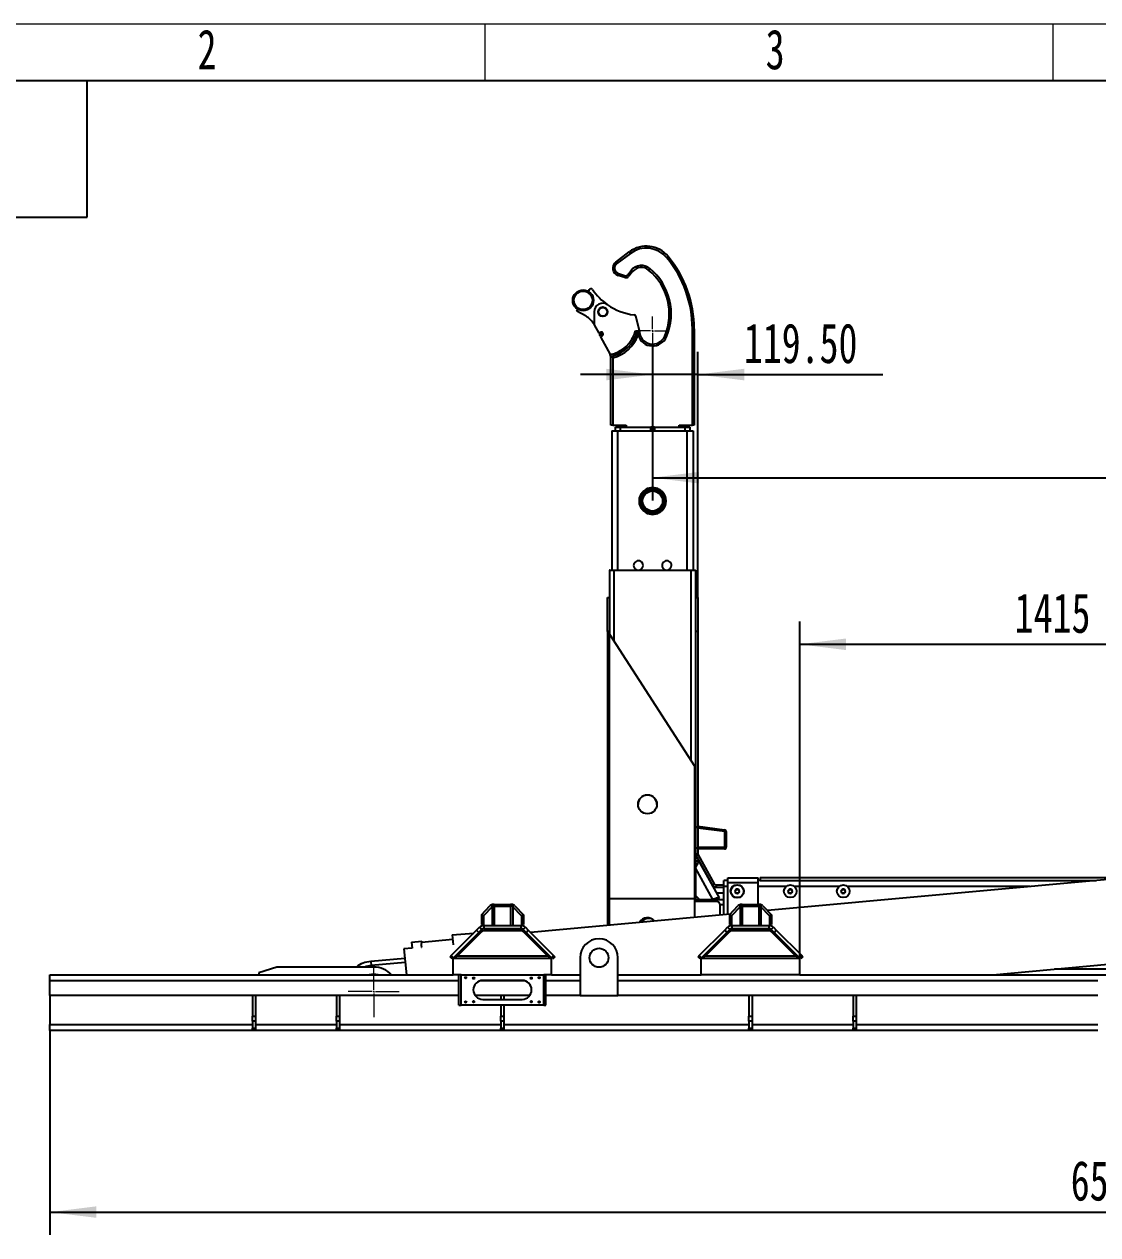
# Model space of a CAD drawing. Header units: millimetres. Extents: x 0 to 420, y 0 to 297.
# Drawn here: x 79.5 to 173.9, y 190.4 to 297 of the extents above; entities that cross this region are included whole.
import ezdxf

# ---------------------------------------------------------------- set-up
doc = ezdxf.new("R2010")
doc.units = ezdxf.units.MM
doc.layers.add('标注层', color=7, linetype='Continuous')
doc.styles.add('SLDTEXTSTYLE7', font='TXT', dxfattribs={"width": 0.7})
doc.dimstyles.new('SLDDIMSTYLE0', dxfattribs={"dimtxt": 3.5, "dimasz": 4.08, "dimexe": 0, "dimexo": 0.0625, "dimgap": 0.875, "dimtad": 2, "dimlfac": 30, "dimrnd": 1e-09, "dimzin": 12, "dimdsep": 46, "dimtxsty": 'SLDTEXTSTYLE7', "dimsah": 1, "dimcen": 0.09, "dimadec": 0, "dimazin": 3, "dimtfac": 1, "dimtofl": 0, "dimtmove": 0, "dimatfit": 3, "dimfxl": 0, "dimfrac": 2, "dimtolj": 1, "dimtzin": 12, "dimarcsym": 0})
doc.dimstyles.new('SLDDIMSTYLE2', dxfattribs={"dimtxt": 3.5, "dimasz": 4.08, "dimexe": 0, "dimexo": 0.0625, "dimgap": 0.875, "dimtad": 2, "dimlfac": 30, "dimrnd": 1e-09, "dimzin": 4, "dimdsep": 46, "dimtxsty": 'SLDTEXTSTYLE7', "dimsah": 1, "dimcen": 0.09, "dimadec": 0, "dimazin": 1, "dimtfac": 1, "dimtofl": 0, "dimtmove": 0, "dimatfit": 3, "dimfxl": 0, "dimfrac": 2, "dimtolj": 1, "dimtzin": 12, "dimarcsym": 0})
doc.dimstyles.new('SLDDIMSTYLE3', dxfattribs={"dimtxt": 3.5, "dimasz": 4.08, "dimexe": 0, "dimexo": 0.0625, "dimgap": 0.875, "dimtad": 2, "dimlfac": 30, "dimrnd": 1e-09, "dimzin": 4, "dimdsep": 46, "dimtxsty": 'SLDTEXTSTYLE7', "dimsah": 1, "dimcen": 0.09, "dimadec": 0, "dimazin": 1, "dimtfac": 1, "dimtmove": 0, "dimatfit": 0, "dimfxl": 0, "dimfrac": 2, "dimtolj": 1, "dimtzin": 12, "dimarcsym": 0})

# ---------------------------------------------------------------- blocks, each defined once
blk = doc.blocks.new('_D')
at = {"layer": '标注层'}
for p, q in [((298.78, 209.07), (298.78, 190.4)), ((81.71, 208.4), (81.71, 190.4)), ((81.71, 192.4), (298.78, 192.4))]:
    blk.add_line(p, q, dxfattribs=at)
for points in [[(81.71, 192.4), (85.79, 191.9), (85.79, 192.91)], [(298.78, 192.4), (294.7, 192.91), (294.7, 191.9)]]:
    blk.add_solid(points, dxfattribs=at)
at = {"layer": '标注层', "insert": (171.56, 196.92), "char_height": 3.5, "attachment_point": 1, "style": 'SLDTEXTSTYLE7'}
blk.add_mtext('6512', dxfattribs=at)
blk = doc.blocks.new('_D_5')
at = {"layer": '标注层'}
for p, q in [((147.71, 214.78), (147.71, 244.4)), ((194.88, 214.78), (194.88, 244.4)), ((147.71, 242.4), (194.88, 242.4))]:
    blk.add_line(p, q, dxfattribs=at)
for points in [[(147.71, 242.4), (151.79, 241.89), (151.79, 242.91)], [(194.88, 242.4), (190.8, 242.91), (190.8, 241.89)]]:
    blk.add_solid(points, dxfattribs=at)
at = {"layer": '标注层', "insert": (166.63, 246.91), "char_height": 3.5, "attachment_point": 1, "style": 'SLDTEXTSTYLE7'}
blk.add_mtext('1415', dxfattribs=at)
blk = doc.blocks.new('_D_6')
at = {"layer": '标注层'}
for p, q in [((134.76, 268.75), (134.76, 255.07)), ((291.38, 219.6), (291.38, 259.07)), ((134.76, 257.07), (291.38, 257.07))]:
    blk.add_line(p, q, dxfattribs=at)
for points in [[(134.76, 257.07), (138.84, 256.56), (138.84, 257.58)], [(291.38, 257.07), (287.3, 257.58), (287.3, 256.56)]]:
    blk.add_solid(points, dxfattribs=at)
at = {"layer": '标注层', "insert": (216.83, 261.58), "char_height": 3.5, "attachment_point": 1, "style": 'SLDTEXTSTYLE7'}
blk.add_mtext('4698.50', dxfattribs=at)
blk = doc.blocks.new('_D_7')
at = {"layer": '标注层'}
for p, q in [((134.76, 268.75), (134.76, 264.15)), ((138.74, 246.52), (138.74, 268.15)), ((134.76, 266.15), (128.41, 266.15)), ((138.74, 266.15), (134.76, 266.15)), ((138.74, 266.15), (155.01, 266.15))]:
    blk.add_line(p, q, dxfattribs=at)
for points in [[(134.76, 266.15), (130.68, 266.66), (130.68, 265.64)], [(138.74, 266.15), (142.82, 265.64), (142.82, 266.66)]]:
    blk.add_solid(points, dxfattribs=at)
at = {"layer": '标注层', "insert": (142.79, 270.66), "char_height": 3.5, "attachment_point": 1, "style": 'SLDTEXTSTYLE7'}
blk.add_mtext('119.50', dxfattribs=at)
blk = doc.blocks.new('SW_CENTERMARKSYMBOL_0')
at = {"color": 0, "linetype": 'Continuous', "lineweight": 18}
for p, q in [((0, 0.17), (0, 1.25)), ((-0.17, 0), (-1.25, 0)), ((0, 0), (-0.08, 0)), ((0, 0), (0, 0.08)), ((0, 0), (0, -0.08)), ((0, 0), (0.08, 0)), ((0.17, 0), (1.25, 0)), ((0, -0.17), (0, -1.25))]:
    blk.add_line(p, q, dxfattribs=at)
blk = doc.blocks.new('SW_CENTERMARKSYMBOL_7')
at = {"color": 0, "linetype": 'Continuous', "lineweight": 18}
for p, q in [((0, 0.17), (0, 2.25)), ((-0.17, 0), (-2.25, 0)), ((0, 0), (-0.08, 0)), ((0, 0), (0, 0.08)), ((0, 0), (0, -0.08)), ((0, 0), (0.08, 0)), ((0.17, 0), (2.25, 0)), ((0, -0.17), (0, -2.25))]:
    blk.add_line(p, q, dxfattribs=at)

msp = doc.modelspace()

# ---------------------------------------------------------------- linework, layer by layer
at = {"color": 7, "linetype": 'Continuous', "lineweight": 18}
for p, q in [((420, 297), (0, 297)), ((120, 297), (120, 292)), ((170, 297), (170, 292))]:
    msp.add_line(p, q, dxfattribs=at)
at = {"color": 7, "linetype": 'Continuous', "lineweight": 25}
for p, q in [((415, 292), (25, 292)), ((85, 280), (85, 292)), ((25, 280), (85, 280)), ((131.50865, 276.05074), (132.70865, 276.95074)), ((132.80865, 276.8174), (131.60865, 275.9174)), ((132.70865, 276.95074), (132.80865, 276.8174)), ((136.13642, 276.54249), (136.00791, 276.43637)), ((131.50865, 276.05074), (131.60865, 275.9174)), ((131.71513, 274.87944), (131.76351, 275.03893)), ((131.76351, 275.03893), (132.36027, 274.85791)), ((132.53788, 274.91215), (132.8707, 275.32081)), ((132.99993, 275.21557), (132.66711, 274.8069)), ((132.99993, 275.21557), (132.8707, 275.32081)), ((134.41164, 275.35549), (134.5177, 275.48405)), ((132.31189, 274.69842), (131.71513, 274.87944)), ((132.31189, 274.69842), (132.36027, 274.85791)), ((132.66711, 274.8069), (132.53788, 274.91215)), ((129.18477, 273.622), (129.1016, 273.47793)), ((128.1016, 271.74588), (128.18493, 271.89021)), ((128.90253, 271.28346), (128.1016, 271.74588)), ((129.62531, 271.68407), (129.62531, 270.5174)), ((133.59198, 270.00074), (133.31969, 271.21833)), ((129.60538, 270.55498), (129.62531, 270.5174)), ((129.62531, 270.5174), (130.01587, 269.78126)), ((130.01587, 269.78126), (130.1631, 269.85937)), ((133.26879, 270.00074), (133.59198, 270.00074)), ((138.42531, 270.17548), (138.25865, 270.17548)), ((138.25865, 261.68407), (138.25865, 270.17548)), ((138.42531, 270.17548), (138.42531, 261.68407)), ((130.31933, 269.56492), (130.1721, 269.4868)), ((130.1721, 269.4868), (131.0106, 267.90638)), ((135.83259, 269.54492), (135.98601, 269.47981)), ((131.09198, 267.75298), (131.0106, 267.90638)), ((131.09198, 267.75298), (131.25865, 267.62113)), ((131.09198, 261.68407), (131.09198, 267.75298)), ((131.25865, 267.62113), (131.25865, 261.68407)), ((131.25865, 261.68407), (131.09198, 261.68407)), ((131.17531, 261.18407), (131.17531, 248.94047)), ((131.25865, 261.68407), (132.42531, 261.68407)), ((131.49198, 261.186), (131.49198, 261.5174)), ((131.49198, 261.5174), (131.89198, 261.5174)), ((131.70865, 261.18584), (137.80865, 261.18584)), ((131.89198, 261.5174), (134.59198, 261.5174)), ((132.42531, 261.68407), (132.42531, 261.5174)), ((134.59198, 261.18584), (134.59198, 261.5174)), ((134.92531, 261.5174), (134.59198, 261.5174)), ((134.92531, 261.5174), (134.92531, 261.18584)), ((134.92531, 261.5174), (137.62531, 261.5174)), ((137.09198, 261.5174), (137.09198, 261.68407)), ((137.09198, 261.68407), (138.25865, 261.68407)), ((137.62531, 261.5174), (138.02531, 261.5174)), ((138.02531, 261.5174), (138.02531, 261.186)), ((138.42531, 261.68407), (138.25865, 261.68407)), ((138.34198, 261.18407), (138.34198, 248.94047)), ((133.58365, 255.01829), (133.58365, 255.01652)), ((135.93365, 255.01652), (135.93365, 255.01829)), ((130.983, 248.93138), (130.97531, 248.92834)), ((130.97531, 248.92834), (130.97531, 243.27895)), ((131.37531, 248.93981), (138.14198, 248.93981)), ((133.09198, 249.33495), (133.09198, 249.33318)), ((133.92531, 249.33318), (133.92531, 249.33495)), ((135.59198, 249.33495), (135.59198, 249.33318)), ((136.42531, 249.33318), (136.42531, 249.33495)), ((138.54198, 248.92834), (138.54198, 219.93407)), ((130.77531, 246.5174), (130.97531, 246.5174)), ((130.77531, 243.5174), (130.77531, 246.5174)), ((138.54198, 246.5174), (138.74198, 246.5174)), ((138.74198, 246.5174), (138.74198, 243.5174)), ((130.97531, 243.5174), (130.77531, 243.5174)), ((130.77531, 243.5174), (130.77531, 217.65382)), ((130.97531, 219.99172), (130.97531, 243.27895)), ((130.97531, 243.27895), (138.47531, 231.63151)), ((138.74198, 243.5174), (138.54198, 243.5174)), ((138.74198, 243.5174), (138.74198, 226.38407)), ((138.47531, 219.99172), (138.47531, 231.63151)), ((138.74198, 226.38407), (141.09734, 226.07002)), ((138.74198, 226.22165), (138.74198, 226.38407)), ((141.11826, 225.90482), (138.74198, 226.22165)), ((138.74198, 226.22165), (138.74198, 224.55074)), ((141.11826, 224.55074), (141.11826, 225.90482)), ((141.11826, 225.90482), (141.24198, 225.90482)), ((141.24198, 225.90482), (141.24198, 224.55074)), ((138.54198, 223.95396), (138.74198, 223.95396)), ((138.76695, 223.85718), (138.59193, 223.7604)), ((138.74198, 224.38407), (138.74198, 224.55074)), ((138.74198, 224.55074), (141.11826, 224.55074)), ((138.74198, 224.38407), (138.74198, 223.95396)), ((141.07531, 224.38407), (138.74198, 224.38407)), ((138.76695, 223.85718), (140.16952, 221.32062)), ((141.11826, 224.55074), (141.24198, 224.55074)), ((138.54198, 223.2674), (138.77564, 223.39591)), ((138.59193, 223.7604), (139.9945, 221.22385)), ((138.77564, 223.39591), (140.60897, 220.06258)), ((140.07097, 219.93407), (138.54198, 222.71406)), ((141.37531, 221.43407), (141.37531, 221.83407)), ((141.37531, 221.83407), (144.04198, 221.83407)), ((144.04198, 221.43407), (144.04198, 221.83407)), ((144.22531, 221.8674), (144.22531, 221.60074)), ((144.22531, 221.8674), (176.71009, 221.8674)), ((180.76828, 222.23966), (144.88308, 218.94792)), ((139.9945, 221.22385), (140.16952, 221.32062)), ((140.08382, 221.0174), (141.04198, 221.0174)), ((140.34455, 221.2174), (140.34455, 221.0174)), ((140.34455, 221.2174), (141.04198, 221.2174)), ((141.04198, 221.0674), (141.04198, 221.60074)), ((141.37531, 221.60074), (141.04198, 221.60074)), ((141.04198, 218.59558), (141.04198, 221.0674)), ((141.37531, 218.62616), (141.37531, 221.43407)), ((141.37531, 221.43407), (144.04198, 221.43407)), ((144.22531, 221.60074), (144.04198, 221.60074)), ((144.04198, 219.48625), (144.04198, 221.43407)), ((144.22531, 221.60074), (173.80299, 221.60074)), ((138.47531, 219.99172), (130.97531, 219.99172)), ((130.97531, 219.97641), (130.97531, 219.99172)), ((138.47531, 219.97641), (130.97531, 219.97641)), ((130.97531, 217.67217), (130.97531, 219.97641)), ((138.47531, 219.97641), (138.47531, 219.99172)), ((138.47531, 218.36014), (138.47531, 219.97641)), ((138.47531, 219.93407), (138.54198, 219.93407)), ((140.37531, 219.76167), (138.47531, 219.76167)), ((138.54198, 220.2674), (138.87531, 219.93407)), ((138.54198, 219.93407), (138.87531, 219.93407)), ((138.87531, 219.93407), (140.07097, 219.93407)), ((140.07097, 219.93407), (141.04198, 219.93407)), ((140.60897, 220.06258), (140.37531, 219.93407)), ((119.68675, 218.58858), (120.44198, 219.36965)), ((119.87531, 218.49156), (119.68675, 218.58858)), ((119.68675, 218.58858), (119.68675, 217.73108)), ((120.63054, 219.27263), (119.87531, 218.49156)), ((120.51821, 219.43842), (120.71364, 219.33787)), ((120.8191, 219.48625), (120.8191, 219.34906)), ((120.8191, 219.48625), (122.26486, 219.48625)), ((120.8191, 219.34906), (120.8191, 217.63407)), ((120.8191, 219.34906), (122.26486, 219.34906)), ((122.26486, 219.34906), (122.26486, 219.48625)), ((122.26486, 219.34906), (122.26486, 217.63407)), ((122.37032, 219.33787), (122.56575, 219.43842)), ((123.20865, 218.49156), (122.45342, 219.27263)), ((122.64198, 219.36965), (123.39721, 218.58858)), ((123.39721, 218.58858), (123.20865, 218.49156)), ((123.39721, 218.58858), (123.39721, 217.73108)), ((141.57405, 218.64439), (124.00383, 217.03268)), ((140.70865, 218.565), (140.70865, 219.42834)), ((141.52008, 218.58858), (142.27531, 219.36965)), ((141.70865, 218.49156), (141.52008, 218.58858)), ((141.52008, 218.58858), (141.52008, 217.73108)), ((142.46387, 219.27263), (141.70865, 218.49156)), ((142.35154, 219.43842), (142.54697, 219.33787)), ((142.65244, 219.48625), (142.65244, 219.34906)), ((142.65244, 219.48625), (144.09819, 219.48625)), ((142.65244, 219.34906), (142.65244, 217.63407)), ((142.65244, 219.34906), (144.09819, 219.34906)), ((144.09819, 219.34906), (144.09819, 219.48625)), ((144.09819, 219.34906), (144.09819, 217.63407)), ((144.20365, 219.33787), (144.39908, 219.43842)), ((145.04198, 218.49156), (144.28675, 219.27263)), ((144.47531, 219.36965), (145.23054, 218.58858)), ((145.23054, 218.58858), (145.04198, 218.49156)), ((145.23054, 218.58858), (145.23054, 217.73108)), ((119.27008, 217.22263), (119.52531, 217.47786)), ((119.71387, 217.2893), (119.52531, 217.47786)), ((119.68675, 217.73108), (119.87531, 217.63407)), ((119.87531, 218.49156), (119.87531, 217.63407)), ((119.87531, 217.63407), (119.89262, 217.63398)), ((119.90244, 217.63407), (119.90244, 217.3674)), ((119.90244, 217.63407), (123.18152, 217.63407)), ((123.18152, 217.3674), (123.18152, 217.63407)), ((123.19134, 217.63398), (123.20865, 217.63407)), ((123.20865, 218.49156), (123.20865, 217.63407)), ((123.20865, 217.63407), (123.39721, 217.73108)), ((123.55865, 217.47786), (123.37008, 217.2893)), ((123.55865, 217.47786), (123.81387, 217.22263)), ((134.60828, 218.26167), (134.37531, 218.26167)), ((141.10342, 217.22263), (141.35865, 217.47786)), ((141.54721, 217.2893), (141.35865, 217.47786)), ((141.52008, 217.73108), (141.70865, 217.63407)), ((141.70865, 218.49156), (141.70865, 217.63407)), ((141.70865, 217.63407), (141.72595, 217.63398)), ((141.73577, 217.63407), (141.73577, 217.3674)), ((141.73577, 217.63407), (145.01486, 217.63407)), ((145.01486, 217.3674), (145.01486, 217.63407)), ((145.02467, 217.63398), (145.04198, 217.63407)), ((145.04198, 218.49156), (145.04198, 217.63407)), ((145.04198, 217.63407), (145.23054, 217.73108)), ((145.39198, 217.47786), (145.20342, 217.2893)), ((145.39198, 217.47786), (145.64721, 217.22263)), ((117.15203, 216.40416), (114.44672, 216.15601)), ((117.03637, 214.98892), (119.27008, 217.22263)), ((117.11549, 216.80249), (119.02511, 216.97766)), ((117.11549, 216.80249), (117.19489, 215.93689)), ((117.22493, 214.80036), (119.45865, 217.03407)), ((119.69236, 217.07922), (117.54819, 214.93505)), ((119.45865, 217.03407), (119.27008, 217.22263)), ((119.45865, 217.03407), (119.71387, 217.2893)), ((119.69236, 217.07922), (119.69236, 217.26778)), ((119.90244, 217.3674), (123.18152, 217.3674)), ((119.96453, 217.3674), (119.96453, 217.17884)), ((123.11943, 217.17884), (119.96453, 217.17884)), ((123.11943, 217.17884), (123.11943, 217.3674)), ((123.37008, 217.2893), (123.62531, 217.03407)), ((123.3916, 217.26778), (123.3916, 217.07922)), ((125.53577, 214.93505), (123.3916, 217.07922)), ((123.62531, 217.03407), (123.81387, 217.22263)), ((123.62531, 217.03407), (125.85903, 214.80036)), ((123.81387, 217.22263), (126.04759, 214.98892)), ((138.8697, 214.98892), (141.10342, 217.22263)), ((139.05827, 214.80036), (141.29198, 217.03407)), ((141.52569, 217.07922), (139.38152, 214.93505)), ((141.29198, 217.03407), (141.10342, 217.22263)), ((141.29198, 217.03407), (141.54721, 217.2893)), ((141.52569, 217.07922), (141.52569, 217.26778)), ((141.73577, 217.3674), (145.01486, 217.3674)), ((141.79786, 217.3674), (141.79786, 217.17884)), ((144.95277, 217.17884), (141.79786, 217.17884)), ((144.95277, 217.17884), (144.95277, 217.3674)), ((145.20342, 217.2893), (145.45865, 217.03407)), ((145.22493, 217.26778), (145.22493, 217.07922)), ((147.3691, 214.93505), (145.22493, 217.07922)), ((145.45865, 217.03407), (145.64721, 217.22263)), ((145.45865, 217.03407), (147.69236, 214.80036)), ((145.64721, 217.22263), (147.88092, 214.98892)), ((113.59006, 215.64227), (112.87639, 215.57681)), ((112.87639, 215.57681), (113.08518, 213.30074)), ((113.54134, 216.17338), (114.43758, 216.25559)), ((113.54134, 216.17338), (113.59006, 215.64227)), ((114.44672, 216.15601), (114.43758, 216.25559)), ((112.95251, 214.74696), (109.96506, 214.47292)), ((112.98515, 214.39119), (109.99769, 214.11715)), ((116.93675, 214.8893), (117.03637, 214.98892)), ((117.12531, 214.70074), (116.93675, 214.8893)), ((117.03637, 214.98892), (117.22493, 214.80036)), ((117.22493, 214.80036), (117.12531, 214.70074)), ((117.54819, 214.93505), (117.20865, 214.76528)), ((117.20865, 214.78407), (117.20865, 214.76528)), ((117.20865, 214.74649), (117.20865, 214.76528)), ((125.87531, 214.74649), (117.20865, 214.74649)), ((117.20865, 213.30074), (117.20865, 214.74649)), ((117.54819, 215.12361), (117.54819, 214.93505)), ((125.53577, 214.93505), (117.54819, 214.93505)), ((125.53577, 215.12361), (125.53577, 214.93505)), ((125.87531, 214.76528), (125.53577, 214.93505)), ((125.85903, 214.80036), (126.04759, 214.98892)), ((125.95865, 214.70074), (125.85903, 214.80036)), ((125.87531, 214.78407), (125.87531, 214.76528)), ((125.87531, 214.74649), (125.87531, 214.76528)), ((125.87531, 213.30074), (125.87531, 214.74649)), ((126.14721, 214.8893), (125.95865, 214.70074)), ((126.04759, 214.98892), (126.14721, 214.8893)), ((128.37531, 214.80074), (128.37531, 211.4674)), ((131.70865, 211.4674), (131.70865, 214.80074)), ((138.77008, 214.8893), (138.8697, 214.98892)), ((138.95865, 214.70074), (138.77008, 214.8893)), ((138.8697, 214.98892), (139.05827, 214.80036)), ((139.05827, 214.80036), (138.95865, 214.70074)), ((139.38152, 214.93505), (139.04198, 214.76528)), ((139.04198, 214.78407), (139.04198, 214.76528)), ((139.04198, 214.74649), (139.04198, 214.76528)), ((147.70865, 214.74649), (139.04198, 214.74649)), ((139.04198, 213.30074), (139.04198, 214.74649)), ((139.38152, 215.12361), (139.38152, 214.93505)), ((147.3691, 214.93505), (139.38152, 214.93505)), ((147.3691, 215.12361), (147.3691, 214.93505)), ((147.70865, 214.76528), (147.3691, 214.93505)), ((147.69236, 214.80036), (147.88092, 214.98892)), ((147.79198, 214.70074), (147.69236, 214.80036)), ((147.70865, 214.78407), (147.70865, 214.76528)), ((147.70865, 214.74649), (147.70865, 214.76528)), ((147.70865, 213.30074), (147.70865, 214.74649)), ((147.98054, 214.8893), (147.79198, 214.70074)), ((147.88092, 214.98892), (147.98054, 214.8893)), ((164.69515, 213.30074), (185.04883, 215.16777)), ((81.70865, 212.7674), (81.70865, 213.30074)), ((81.70865, 213.30074), (117.20865, 213.30074)), ((101.68159, 213.95595), (100.10865, 213.48407)), ((100.10865, 213.48407), (100.10865, 213.30074)), ((110.20865, 213.98407), (101.87316, 213.98407)), ((117.70865, 213.30074), (117.20865, 213.30074)), ((117.70865, 210.63407), (117.70865, 213.30074)), ((117.90865, 213.30074), (117.70865, 213.30074)), ((117.90865, 210.63407), (117.90865, 213.30074)), ((117.90865, 213.30074), (125.17531, 213.30074)), ((125.17531, 210.63407), (125.17531, 213.30074)), ((125.37531, 213.30074), (125.17531, 213.30074)), ((125.37531, 210.63407), (125.37531, 213.30074)), ((125.87531, 213.30074), (125.37531, 213.30074)), ((125.87531, 213.30074), (128.37531, 213.30074)), ((131.70865, 213.30074), (139.04198, 213.30074)), ((147.70865, 213.30074), (139.04198, 213.30074)), ((147.70865, 213.30074), (186.20865, 213.30074)), ((81.70865, 211.4674), (81.70865, 212.7674)), ((123.27531, 212.80074), (119.80865, 212.80074)), ((117.70865, 211.4674), (81.70865, 211.4674)), ((81.70865, 211.4674), (81.70865, 208.93407)), ((99.54198, 211.4674), (99.54198, 209.66351)), ((99.80865, 211.4674), (99.80865, 209.66351)), ((106.94198, 211.4674), (106.94198, 209.66351)), ((107.20865, 211.4674), (107.20865, 209.66351)), ((123.94198, 211.4674), (119.14198, 211.4674)), ((119.80865, 211.13407), (123.27531, 211.13407)), ((121.40865, 211.4674), (121.40865, 211.13407)), ((121.67531, 211.4674), (121.67531, 211.13407)), ((128.37531, 211.4674), (125.37531, 211.4674)), ((128.37531, 211.4674), (131.70865, 211.4674)), ((173.94198, 211.4674), (131.70865, 211.4674)), ((143.24198, 211.4674), (143.24198, 209.66351)), ((143.50865, 211.4674), (143.50865, 209.66351)), ((152.40865, 211.4674), (152.40865, 209.66351)), ((152.67531, 211.4674), (152.67531, 209.66351)), ((117.70865, 210.63407), (117.90865, 210.63407)), ((125.17531, 210.63407), (117.90865, 210.63407)), ((121.40865, 210.63407), (121.40865, 209.66351)), ((121.67531, 210.63407), (121.67531, 209.66351)), ((125.17531, 210.63407), (125.37531, 210.63407)), ((81.70865, 208.40074), (81.70865, 208.93407)), ((99.54198, 209.66351), (99.80865, 209.66351)), ((99.54198, 209.20863), (99.54198, 209.66351)), ((99.80865, 209.20863), (99.54198, 209.20863)), ((99.54198, 209.20863), (99.54198, 208.61252)), ((99.80865, 209.66351), (99.80865, 209.20863)), ((99.80865, 209.20863), (99.80865, 208.61252)), ((106.94198, 209.66351), (107.20865, 209.66351)), ((106.94198, 209.20863), (106.94198, 209.66351)), ((107.20865, 209.20863), (106.94198, 209.20863)), ((106.94198, 209.20863), (106.94198, 208.61252)), ((107.20865, 209.66351), (107.20865, 209.20863)), ((107.20865, 209.20863), (107.20865, 208.61252)), ((121.40865, 209.66351), (121.67531, 209.66351)), ((121.40865, 209.20863), (121.40865, 209.66351)), ((121.67531, 209.20863), (121.40865, 209.20863)), ((121.40865, 209.20863), (121.40865, 208.61252)), ((121.67531, 209.66351), (121.67531, 209.20863)), ((121.67531, 209.20863), (121.67531, 208.61252)), ((143.24198, 209.66351), (143.50865, 209.66351)), ((143.24198, 209.20863), (143.24198, 209.66351)), ((143.50865, 209.20863), (143.24198, 209.20863)), ((143.24198, 209.20863), (143.24198, 208.61252)), ((143.50865, 209.66351), (143.50865, 209.20863)), ((143.50865, 209.20863), (143.50865, 208.61252)), ((152.40865, 209.66351), (152.67531, 209.66351)), ((152.40865, 209.20863), (152.40865, 209.66351)), ((152.67531, 209.20863), (152.40865, 209.20863)), ((152.40865, 209.20863), (152.40865, 208.61252)), ((152.67531, 209.66351), (152.67531, 209.20863)), ((152.67531, 209.20863), (152.67531, 208.61252)), ((99.54198, 208.40074), (81.70865, 208.40074)), ((99.54198, 208.61252), (99.80865, 208.61252)), ((99.54198, 208.40074), (99.54198, 208.61252)), ((99.80865, 208.40074), (99.54198, 208.40074)), ((99.80865, 208.61252), (99.80865, 208.40074)), ((106.94198, 208.40074), (99.80865, 208.40074)), ((106.94198, 208.61252), (107.20865, 208.61252)), ((106.94198, 208.40074), (106.94198, 208.61252)), ((107.20865, 208.40074), (106.94198, 208.40074)), ((107.20865, 208.61252), (107.20865, 208.40074)), ((121.40865, 208.40074), (107.20865, 208.40074)), ((121.40865, 208.61252), (121.67531, 208.61252)), ((121.40865, 208.40074), (121.40865, 208.61252)), ((121.67531, 208.40074), (121.40865, 208.40074)), ((121.67531, 208.61252), (121.67531, 208.40074)), ((143.24198, 208.40074), (121.67531, 208.40074)), ((143.24198, 208.61252), (143.50865, 208.61252)), ((143.24198, 208.40074), (143.24198, 208.61252)), ((143.50865, 208.40074), (143.24198, 208.40074)), ((143.50865, 208.61252), (143.50865, 208.40074)), ((152.40865, 208.40074), (143.50865, 208.40074)), ((152.40865, 208.61252), (152.67531, 208.61252)), ((152.40865, 208.40074), (152.40865, 208.61252)), ((152.67531, 208.40074), (152.40865, 208.40074)), ((152.67531, 208.61252), (152.67531, 208.40074)), ((173.94198, 208.40074), (152.67531, 208.40074))]:
    msp.add_line(p, q, dxfattribs=at)
at = {"color": 8, "linetype": 'Continuous', "lineweight": 25}
for p, q in [((131.70865, 248.93981), (131.70865, 261.18584)), ((131.89198, 261.5174), (131.89198, 261.18584)), ((137.62531, 261.18584), (137.62531, 261.5174)), ((137.80865, 248.93981), (137.80865, 261.18584)), ((131.37531, 242.65775), (131.37531, 248.93981)), ((138.14198, 232.14917), (138.14198, 248.93981)), ((141.37531, 221.0674), (141.04198, 221.0674)), ((141.8345, 221.0674), (141.8004, 221.0674)), ((142.61689, 221.0674), (142.5828, 221.0674)), ((146.50116, 221.0674), (144.04198, 221.0674)), ((151.16783, 221.0674), (147.24946, 221.0674)), ((167.98881, 221.0674), (151.91613, 221.0674)), ((141.04198, 220.48407), (140.37715, 220.48407)), ((120.63054, 219.27263), (120.63054, 217.63407)), ((122.45342, 219.27263), (122.45342, 217.63407)), ((140.70069, 219.50074), (141.04198, 219.50074)), ((142.46387, 219.27263), (142.46387, 217.63407)), ((144.28675, 219.27263), (144.28675, 217.63407)), ((109.96506, 214.47292), (109.99769, 214.11715)), ((185.67531, 213.80074), (170.14595, 213.80074)), ((117.70865, 212.7674), (81.70865, 212.7674)), ((123.50865, 212.7674), (119.57531, 212.7674)), ((128.37531, 212.7674), (125.37531, 212.7674)), ((173.94198, 212.7674), (131.70865, 212.7674)), ((81.70865, 208.93407), (99.54198, 208.93407)), ((99.80865, 208.93407), (106.94198, 208.93407)), ((107.20865, 208.93407), (121.40865, 208.93407)), ((121.67531, 208.93407), (143.24198, 208.93407)), ((143.50865, 208.93407), (152.40865, 208.93407)), ((152.67531, 208.93407), (173.94198, 208.93407))]:
    msp.add_line(p, q, dxfattribs=at)
at = {"color": 7, "linetype": 'Continuous', "lineweight": 25, "flags": 128}
for points in [[(141.09734, 226.07002), (141.10499, 226.06591), (141.11156, 226.05587), (141.11679, 226.04027), (141.12049, 226.01969), (141.12253, 225.99489), (141.12284, 225.96677), (141.1214, 225.93637), (141.11826, 225.90482)], [(141.11826, 224.55074), (141.11743, 224.51822), (141.11499, 224.48696), (141.11102, 224.45814), (141.10568, 224.43289), (141.09917, 224.41216), (141.09175, 224.39676), (141.08369, 224.38727), (141.07531, 224.38407)]]:
    msp.add_lwpolyline(points, dxfattribs=at)
at = {"color": 7, "linetype": 'Continuous', "lineweight": 25}
for centre, radius in [((128.64326, 272.68407), 0.91667), ((128.64326, 272.68407), 0.81667), ((130.37531, 271.68407), 0.41667), ((130.37531, 271.68407), 0.38333), ((130.24121, 269.71214), 0.1), ((134.75865, 255.0174), 1.16667), ((134.75865, 255.0174), 1.06667), ((134.75865, 255.0174), 0.95), ((134.75865, 255.0174), 0.91667), ((134.75865, 255.0174), 0.88333), ((134.30854, 228.30461), 0.8329), ((142.20865, 220.65074), 0.58333), ((142.20865, 220.65074), 0.56), ((146.87531, 220.65074), 0.56), ((151.54198, 220.65074), 0.56), ((130.04198, 214.80074), 0.83333), ((118.30865, 213.03407), 0.06667), ((119.00865, 213.00074), 0.06667), ((124.07531, 213.00074), 0.06667), ((124.77531, 213.03407), 0.06667), ((118.30865, 210.90074), 0.06667), ((119.00865, 210.93407), 0.06667), ((124.07531, 210.93407), 0.06667), ((124.77531, 210.90074), 0.06667)]:
    msp.add_circle(centre, radius, dxfattribs=at)
for centre, radius, start, end in [((134.20865, 274.95074), 2.5, 39.5462292, 126.8698976), ((134.20865, 274.95074), 2.33333, 39.5462292, 126.8698976), ((128.42531, 270.17548), 9.83333, 0, 39.5462292), ((128.42531, 270.17548), 10, 0, 39.5462292), ((131.90865, 275.5174), 0.66667, 126.8698976, 253.1255057), ((131.90865, 275.5174), 0.5, 126.8698976, 253.1255057), ((133.77531, 274.58407), 1.16667, 50.481208, 140.839446), ((133.77531, 274.58407), 1, 50.481208, 140.839446), ((131.22999, 271.49841), 5, 337.0021597, 50.481208), ((131.22999, 271.49841), 5.16667, 337.0021597, 50.481208), ((132.40865, 275.0174), 0.33333, 253.1255057, 320.839446), ((132.40865, 275.0174), 0.16667, 253.1255057, 320.839446), ((129.32911, 273.53866), 0.16667, 34.8737012, 150), ((133.84139, 276.68339), 5.33333, 214.8737012, 235.2660718), ((130.37531, 271.68407), 0.75, 55.2660718, 180), ((133.84139, 276.68339), 5.33333, 235.2660718, 262.263075), ((127.98586, 269.69574), 1.83333, 27.9482256, 60), ((133.09198, 271.1674), 0.23333, 12.605722, 82.263075), ((130.24121, 269.71214), 0.16667, 117.9482256, 297.9482256), ((130.24121, 269.71214), 0.16667, 297.9482256, 117.9482256), ((130.44198, 270.78407), 2.93333, 281.1773386, 344.5114705), ((130.44198, 270.78407), 3.1, 282.1034489, 345.3633584), ((134.75865, 270.00074), 1.16667, 180, 337.0021597), ((130.44198, 270.78407), 3.26667, 284.4775122, 338.7603586), ((134.75865, 270.00074), 1.33333, 197.4612282, 337.0021597), ((134.75865, 255.01917), 1.175, 359.9568374, 180.0431626), ((134.75865, 255.0174), 1.175, 359.9568374, 180.0431626), ((134.75865, 255.0174), 1.175, 179.9568356, 0.0431644), ((133.50865, 249.33584), 0.41667, 359.8782788, 180.1217212), ((133.50865, 249.33407), 0.41667, 359.8782788, 180.1217212), ((136.00865, 249.33584), 0.41667, 359.8782788, 180.1217212), ((136.00865, 249.33407), 0.41667, 359.8782788, 180.1217212), ((133.50865, 249.33407), 0.41667, 179.8782787, 251.1235235), ((133.50865, 249.33407), 0.41667, 288.8764765, 0.1217213), ((136.00865, 249.33407), 0.41667, 179.8782787, 251.1235235), ((136.00865, 249.33407), 0.41667, 288.8764765, 0.1217213), ((134.30865, 228.29494), 0.83333, 0.0739018, 179.9260982), ((141.07531, 225.90482), 0.16667, 0, 82.4053566), ((138.94198, 223.95396), 0.4, 180, 208.9400127), ((138.94198, 223.95396), 0.2, 180, 208.9400127), ((141.07531, 224.55074), 0.16667, 270, 0), ((140.34455, 221.4174), 0.4, 208.9400127, 270), ((140.34455, 221.4174), 0.2, 208.9400127, 270), ((142.20865, 220.65074), 0.19245, 174.4774397, 234.4774397), ((142.20865, 220.65074), 0.19245, 114.4774397, 174.4774397), ((142.20865, 220.65074), 0.19245, 54.4774397, 114.4774397), ((142.20865, 220.65074), 0.19245, 354.4774397, 54.4774397), ((146.87531, 220.65074), 0.19245, 174.4774397, 234.4774397), ((146.87531, 220.65074), 0.19245, 114.4774397, 174.4774397), ((146.87531, 220.65074), 0.19245, 54.4774397, 114.4774397), ((146.87531, 220.65074), 0.19245, 354.4774397, 54.4774397), ((151.54198, 220.65074), 0.19245, 174.4774397, 234.4774397), ((151.54198, 220.65074), 0.19245, 114.4774397, 174.4774397), ((151.54198, 220.65074), 0.19245, 54.4774397, 114.4774397), ((151.54198, 220.65074), 0.19245, 354.4774397, 54.4774397), ((140.37531, 219.42834), 0.33333, 0, 90), ((142.20865, 220.65074), 0.19245, 234.4774397, 294.4774397), ((142.20865, 220.65074), 0.19245, 294.4774397, 354.4774397), ((146.87531, 220.65074), 0.19245, 234.4774397, 294.4774397), ((146.87531, 220.65074), 0.19245, 294.4774397, 354.4774397), ((151.54198, 220.65074), 0.19245, 234.4774397, 294.4774397), ((151.54198, 220.65074), 0.19245, 294.4774397, 354.4774397), ((120.81123, 218.56558), 0.92071, 89.5102825, 108.5575771), ((120.81783, 218.85825), 0.49081, 89.8518825, 102.256946), ((122.27273, 218.56558), 0.92071, 71.4424229, 90.4897175), ((122.26612, 218.85825), 0.49081, 77.743054, 90.1481175), ((142.64457, 218.56558), 0.92071, 89.5102825, 108.5575771), ((142.65117, 218.85825), 0.49081, 89.8518825, 102.256946), ((144.10606, 218.56558), 0.92071, 71.4424229, 90.4897175), ((144.09946, 218.85825), 0.49081, 77.743054, 90.1481175), ((119.90244, 217.10074), 0.53333, 90, 135), ((123.18152, 217.10074), 0.53333, 45, 90), ((134.30865, 217.48407), 0.83333, 41.4093941, 149.072714), ((134.37531, 217.595), 0.66667, 90, 149.7110441), ((141.73577, 217.10074), 0.53333, 90, 135), ((145.01486, 217.10074), 0.53333, 45, 90), ((119.9522, 216.97947), 0.38813, 88.1807256, 132.0270931), ((119.9522, 216.79091), 0.38813, 88.1807256, 132.0270931), ((119.90244, 217.10074), 0.26667, 90, 135), ((123.13176, 216.97947), 0.38813, 47.9729069, 91.8192744), ((123.13176, 216.79091), 0.38813, 47.9729069, 91.8192744), ((123.18152, 217.10074), 0.26667, 45, 90), ((130.04198, 214.80074), 1.66667, 0, 180), ((141.78554, 216.97947), 0.38813, 88.1807256, 132.0270931), ((141.78554, 216.79091), 0.38813, 88.1807256, 132.0270931), ((141.73577, 217.10074), 0.26667, 90, 135), ((144.96509, 216.97947), 0.38813, 47.9729069, 91.8192744), ((144.96509, 216.79091), 0.38813, 47.9729069, 91.8192744), ((145.01486, 217.10074), 0.26667, 45, 90), ((110.20865, 211.8174), 2.66667, 95.241054, 125.6590877), ((101.87316, 213.3174), 0.66667, 90, 106.6992442), ((110.20865, 211.8174), 2.3094, 95.241054, 110.249528), ((110.20865, 211.8174), 1.53333, 75.3279225, 104.6720775), ((110.20865, 211.8174), 2.16667, 43.2053668, 90), ((119.80865, 211.9674), 0.83333, 90, 270), ((123.27531, 211.9674), 0.83333, 270, 90)]:
    msp.add_arc(centre, radius, start, end, dxfattribs=at)
for centre, major_axis, start_param, end_param in [((120.8191, 219.17562), (0.50005, 0.27356), 1.815058479, 2.001026642), ((120.8191, 219.17562), (0.25002, 0.13678), 1.622237002, 2.001026642), ((122.26486, 219.17562), (0.25002, -0.13678), 1.140566011, 1.519355652), ((122.26486, 219.17562), (0.50005, -0.27356), 1.140566011, 1.326534175), ((142.65244, 219.17562), (0.50005, 0.27356), 1.815058479, 2.001026642), ((142.65244, 219.17562), (0.25002, 0.13678), 1.622237002, 2.001026642), ((144.09819, 219.17562), (0.25002, -0.13678), 1.140566011, 1.519355652), ((144.09819, 219.17562), (0.50005, -0.27356), 1.140566011, 1.326534175)]:
    msp.add_ellipse(centre, major_axis=major_axis, ratio=0.677974453, start_param=start_param, end_param=end_param, dxfattribs=at)
for points, knots in [([(133.51789, 270.00074), (133.5153, 269.9792), (133.50591, 269.90103), (133.49391, 269.76652), (133.48915, 269.6561), (133.48675, 269.60066)], [0, 0, 0, 0, 0.159172596, 0.577856933, 1, 1, 1, 1]), ([(138.54198, 222.71406), (138.56239, 222.74785), (138.60379, 222.8164), (138.66223, 222.91692), (138.71443, 223.01466), (138.75637, 223.10613), (138.78618, 223.19158), (138.80081, 223.26861), (138.80005, 223.33845), (138.78385, 223.37657), (138.77564, 223.39591)], [0, 0, 0, 0, 0.122345171, 0.24823195, 0.370667242, 0.496652228, 0.619087817, 0.745073124, 0.870618124, 1, 1, 1, 1]), ([(138.54198, 222.71406), (138.54919, 222.74794), (138.56382, 222.81668), (138.58172, 222.91722), (138.59207, 223.01454), (138.59106, 223.10581), (138.57706, 223.19187), (138.55379, 223.24197), (138.54198, 223.2674)], [0, 0, 0, 0, 0.162203192, 0.329080176, 0.4916974, 0.659025483, 0.826913652, 1, 1, 1, 1]), ([(142.01709, 220.66926), (142.03557, 220.69515), (142.07284, 220.74736), (142.11012, 220.79957), (142.12891, 220.82589)], [0, 0, 0, 0, 0.495908847, 1, 1, 1, 1]), ([(142.09683, 220.4941), (142.09322, 220.50202), (142.06679, 220.56009), (142.04012, 220.61867), (142.01709, 220.66926)], [0, 0, 0, 0, 0.1364083917, 1, 1, 1, 1]), ([(142.12891, 220.82589), (142.16057, 220.82283), (142.22442, 220.81666), (142.28828, 220.81048), (142.32046, 220.80737)], [0, 0, 0, 0, 0.4959088474, 1, 1, 1, 1]), ([(142.32046, 220.80737), (142.34349, 220.75678), (142.37016, 220.6982), (142.3966, 220.64014), (142.4002, 220.63222)], [0, 0, 0, 0, 0.863591608, 1, 1, 1, 1]), ([(146.68376, 220.66926), (146.70224, 220.69515), (146.73951, 220.74736), (146.77678, 220.79957), (146.79557, 220.82589)], [0, 0, 0, 0, 0.495908847, 1, 1, 1, 1]), ([(146.76349, 220.4941), (146.75989, 220.50202), (146.73346, 220.56009), (146.70679, 220.61867), (146.68376, 220.66926)], [0, 0, 0, 0, 0.1364083917, 1, 1, 1, 1]), ([(146.79557, 220.82589), (146.82724, 220.82283), (146.89109, 220.81666), (146.95494, 220.81048), (146.98713, 220.80737)], [0, 0, 0, 0, 0.495908847, 1, 1, 1, 1]), ([(146.98713, 220.80737), (147.01016, 220.75678), (147.03683, 220.6982), (147.06326, 220.64014), (147.06687, 220.63222)], [0, 0, 0, 0, 0.863591608, 1, 1, 1, 1]), ([(151.35042, 220.66926), (151.36891, 220.69515), (151.40618, 220.74736), (151.44345, 220.79957), (151.46224, 220.82589)], [0, 0, 0, 0, 0.495908847, 1, 1, 1, 1]), ([(151.43016, 220.4941), (151.42656, 220.50202), (151.40012, 220.56009), (151.37345, 220.61867), (151.35042, 220.66926)], [0, 0, 0, 0, 0.136408392, 1, 1, 1, 1]), ([(151.46224, 220.82589), (151.4939, 220.82283), (151.55775, 220.81666), (151.62161, 220.81048), (151.6538, 220.80737)], [0, 0, 0, 0, 0.495908847, 1, 1, 1, 1]), ([(151.6538, 220.80737), (151.67683, 220.75678), (151.7035, 220.6982), (151.72993, 220.64014), (151.73354, 220.63222)], [0, 0, 0, 0, 0.863591608, 1, 1, 1, 1]), ([(138.54198, 219.93407), (138.54044, 219.93509), (138.53736, 219.93714), (138.5145, 219.94004), (138.48829, 219.94166), (138.47531, 219.94247)], [0, 0, 0, 0, 0.3355893862, 0.6711787724, 1, 1, 1, 1]), ([(140.60897, 220.06258), (140.60515, 220.06648), (140.5974, 220.07438), (140.56874, 220.07678), (140.52779, 220.07259), (140.47503, 220.06174), (140.41116, 220.04495), (140.33887, 220.02336), (140.25878, 219.99764), (140.1692, 219.96766), (140.10525, 219.94579), (140.07097, 219.93407)], [0, 0, 0, 0, 0.107474597, 0.21806559, 0.325545148, 0.436141546, 0.543621115, 0.654217527, 0.761697047, 0.872293409, 1, 1, 1, 1]), ([(140.37531, 219.93407), (140.36704, 219.94223), (140.3505, 219.95854), (140.28926, 219.96298), (140.20748, 219.95609), (140.13005, 219.94397), (140.08398, 219.93625), (140.07097, 219.93407)], [0, 0, 0, 0, 0.227648117, 0.4552962175, 0.6828649622, 0.9104334428, 1, 1, 1, 1]), ([(142.28838, 220.47558), (142.25672, 220.47864), (142.19287, 220.48482), (142.12902, 220.49099), (142.09683, 220.4941)], [0, 0, 0, 0, 0.495908847, 1, 1, 1, 1]), ([(142.4002, 220.63222), (142.38172, 220.60632), (142.34445, 220.55412), (142.30717, 220.5019), (142.28838, 220.47558)], [0, 0, 0, 0, 0.495908847, 1, 1, 1, 1]), ([(146.95505, 220.47558), (146.92339, 220.47864), (146.85954, 220.48482), (146.79568, 220.49099), (146.76349, 220.4941)], [0, 0, 0, 0, 0.495908847, 1, 1, 1, 1]), ([(147.06687, 220.63222), (147.04839, 220.60632), (147.01112, 220.55412), (146.97384, 220.5019), (146.95505, 220.47558)], [0, 0, 0, 0, 0.495908847, 1, 1, 1, 1]), ([(151.62172, 220.47558), (151.59006, 220.47864), (151.52621, 220.48482), (151.46235, 220.49099), (151.43016, 220.4941)], [0, 0, 0, 0, 0.495908847, 1, 1, 1, 1]), ([(151.73354, 220.63222), (151.71505, 220.60632), (151.67778, 220.55412), (151.64051, 220.5019), (151.62172, 220.47558)], [0, 0, 0, 0, 0.495908847, 1, 1, 1, 1]), ([(114.44672, 216.15601), (114.44545, 216.15339), (114.44293, 216.14817), (114.42494, 216.10821), (114.40194, 216.04707), (114.3832, 215.96946), (114.38085, 215.88622), (114.39503, 215.81248), (114.41736, 215.75382), (114.43258, 215.72672), (114.43846, 215.71626)], [0, 0, 0, 0, 0.1319407906, 0.2634924882, 0.4050655287, 0.563246655, 0.6839626056, 0.8048547246, 0.9246897135, 1, 1, 1, 1])]:
    msp.add_open_spline(points, degree=3, knots=knots, dxfattribs=at)
for points in [[(131.17531, 261.18407), (131.1773, 261.18423), (131.18127, 261.18454), (131.21298, 261.18499), (131.26227, 261.18539), (131.32911, 261.1857), (131.41043, 261.18593), (131.50323, 261.18603), (131.60393, 261.18602), (131.67374, 261.1859), (131.70865, 261.18584)], [(137.80865, 261.18584), (137.84355, 261.1859), (137.91337, 261.18602), (138.01406, 261.18603), (138.10687, 261.18593), (138.18818, 261.1857), (138.25502, 261.18539), (138.30431, 261.18499), (138.33602, 261.18454), (138.33999, 261.18423), (138.34198, 261.18407)], [(130.97531, 248.92834), (130.9768, 248.92936), (130.97978, 248.93141), (131.00356, 248.93431), (131.04053, 248.93687), (131.09066, 248.93893), (131.15165, 248.94037), (131.22125, 248.94106), (131.29677, 248.94099), (131.34913, 248.9402), (131.37531, 248.93981)], [(138.14198, 248.93981), (138.16816, 248.9402), (138.22052, 248.94099), (138.29604, 248.94106), (138.36564, 248.94037), (138.42663, 248.93893), (138.47676, 248.93687), (138.51373, 248.93431), (138.53751, 248.93141), (138.54049, 248.92936), (138.54198, 248.92834)]]:
    msp.add_open_spline(points, degree=3, dxfattribs=at)

# ---------------------------------------------------------------- block references
at = {"color": 7, "linetype": 'Continuous', "lineweight": 0}
for name, p in [('SW_CENTERMARKSYMBOL_0', (134.75865, 270.00074)), ('SW_CENTERMARKSYMBOL_7', (110.20865, 211.8174))]:
    msp.add_blockref(name, p, dxfattribs=at)

# ---------------------------------------------------------------- texts
at = {"color": 7, "linetype": 'Continuous', "lineweight": 18, "char_height": 3.5, "attachment_point": 2, "style": 'SLDTEXTSTYLE7'}
for s, insert in [('2', (95.54444, 296.53275)), ('3', (145.54444, 296.53275))]:
    msp.add_mtext(s, dxfattribs=dict(at, insert=insert))

# ---------------------------------------------------------------- dimensions: what is measured, and where the dimension line sits
at = {"layer": '标注层'}
for base, p1, p2, dimstyle, picture, middle in [((134.75865, 266.14711), (138.74198, 246.5174), (134.75865, 268.75074), 'SLDDIMSTYLE3', '_D_7', (148.89825, 266.14711)), ((291.37531, 257.07097), (134.75865, 268.75074), (291.37531, 219.60074), 'SLDDIMSTYLE2', '_D_6', (223.95434, 257.07097)), ((194.87531, 242.401), (147.70865, 214.78407), (194.87531, 214.78407), 'SLDDIMSTYLE0', '_D_5', (170.70312, 242.401))]:
    dim = msp.add_linear_dim(base=base, p1=p1, p2=p2, dimstyle=dimstyle, dxfattribs=at)
    dim.commit()
    dim.dimension.update_dxf_attribs({"geometry": picture, "text_midpoint": middle, "dimtype": 160})
dim = msp.add_linear_dim(base=(298.77531, 192.4048), p1=(81.70865, 208.40074), p2=(298.77531, 209.0674), angle=0, dimstyle='SLDDIMSTYLE0', dxfattribs=at)
dim.commit()
dim.dimension.update_dxf_attribs({"geometry": '_D', "text_midpoint": (175.63562, 192.4048), "dimtype": 160})

doc.saveas('drawing.dxf')
